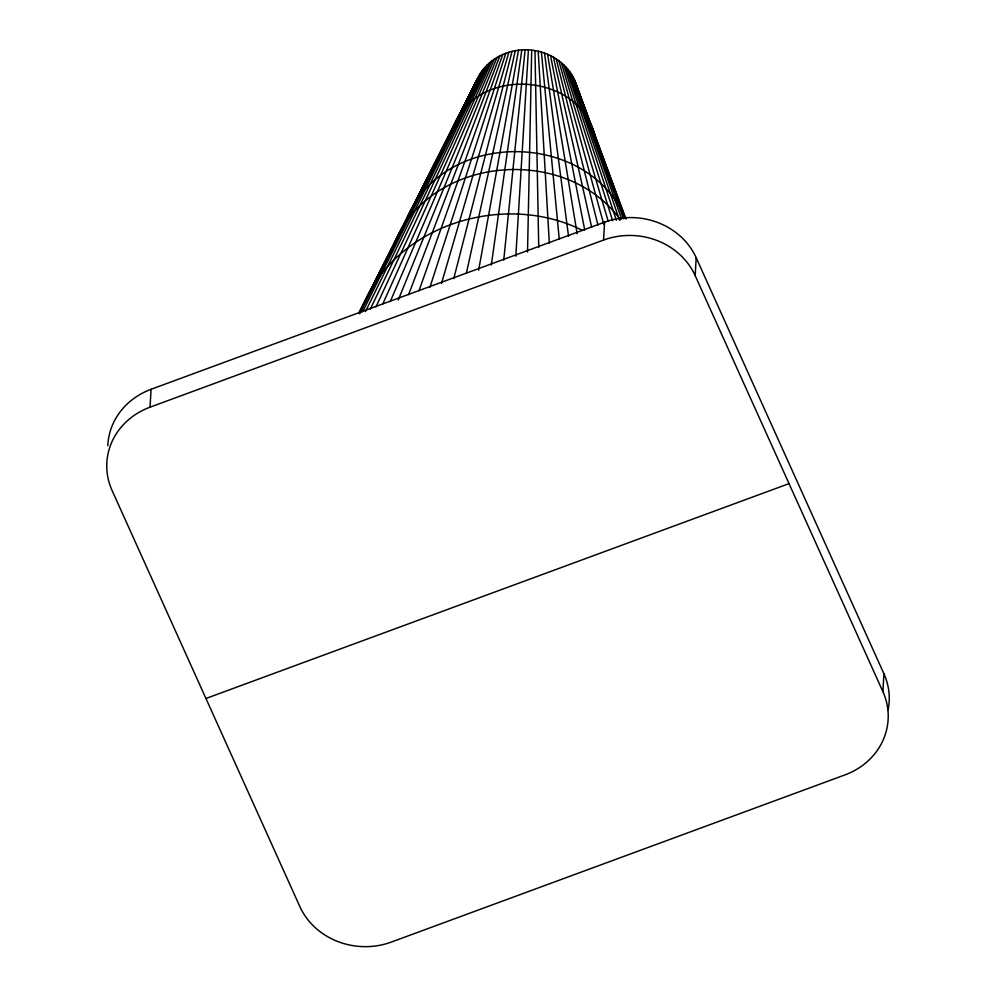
<?xml version="1.0" encoding="UTF-8"?>
<svg xmlns="http://www.w3.org/2000/svg" width="996" height="996" viewBox="0 0 996 996"><rect width="100%" height="100%" fill="white"/><g stroke="black" fill="none" stroke-linecap="round" stroke-linejoin="round"><path stroke-width="1.49" d="M527.531 252.063L531.702 50.149C510.537 47.559 487.592 58.092 477.993 77.601L358.809 312.981M883.925 673.757L882.892 691.622A70.143 64.03 3.3 0 1 844.932 774.925L391.416 942.042A70.143 64.03 3.3 0 1 299.808 906.485L112.075 490.48A70.143 64.03 3.3 0 1 150.047 407.177L151.068 389.299L604.584 222.183A70.143 64.03 3.3 0 1 696.192 257.74L883.925 673.757A70.143 64.03 3.3 0 1 888.146 709.662M150.047 407.177L603.551 240.061L604.584 222.183M882.892 691.622L695.158 275.618L696.192 257.74M515.816 256.209L528.415 49.875M503.752 260.056L525.104 49.8M491.302 265.048L521.804 49.912M478.64 270.14L518.53 50.211M466.464 272.842L515.268 50.696M453.765 278.581L512.056 51.369M441.489 283.449L508.906 52.228M429.849 287.495L505.806 53.261M419.005 290.732L502.793 54.469M360.54 311.848C391.117 225.407 503.266 190.423 582.486 230.412M392.349 248.49C425.08 156.185 564.234 142.44 620.396 219.743M404.513 224.648C437.169 129.306 586.37 127.451 625.525 218.547L574.518 79.929C567.01 63.171 549.742 52.029 531.702 50.149M452.296 129.443C474.32 64.503 581.863 71.164 595.633 138.394L589.906 122.745M477.993 77.601L468.157 98.168M408.572 294.629L499.88 55.851M398.251 299.983L497.066 57.407M390.195 301.688L494.352 59.113M382.75 304.029L491.775 60.98M375.928 306.942L489.335 62.985M370.388 309.009L487.032 65.126M365.495 311.561L484.89 67.404M362.644 311.773L482.898 69.795M359.768 313.752L481.093 72.297M428.952 176.28L433.795 166.631M435.177 163.879L440.718 152.849M444.179 145.951L449.706 134.921M455.197 123.99L460.65 113.121M359.195 313.068L384.904 262.16M386.299 259.408L476.735 80.377M359.033 313.105L479.45 74.899M205.935 698.482L789.031 483.62M574.518 79.929L625.986 219.07M588.86 119.894L575.676 82.768M596.156 139.838L598.795 147.047M599.853 149.935L605.655 165.809M608.295 173.03L616.736 196.112M617.794 199.001L623.596 214.875M573.161 77.165L624.542 218.012M571.604 74.488L623.484 218.759M569.886 71.899L621.691 219.132M567.981 69.409L619.524 220.228M565.915 67.031L616.35 220.29M563.699 64.777L612.615 220.689M561.321 62.661L608.295 221.51M558.818 60.669L603.775 224.287M556.166 58.839L597.949 225.084M553.415 57.146L591.686 227.262M550.539 55.627L584.752 230.076M547.576 54.27L577.12 233.624M544.526 53.087L568.517 236.139M541.401 52.078L559.266 239.389M538.214 51.244L549.331 243.099M534.976 50.609L538.749 247.444M603.551 240.061A70.143 64.03 3.3 0 1 695.158 275.618M107.817 445.747A70.143 64.03 3.3 0 1 151.068 389.299"/></g></svg>
